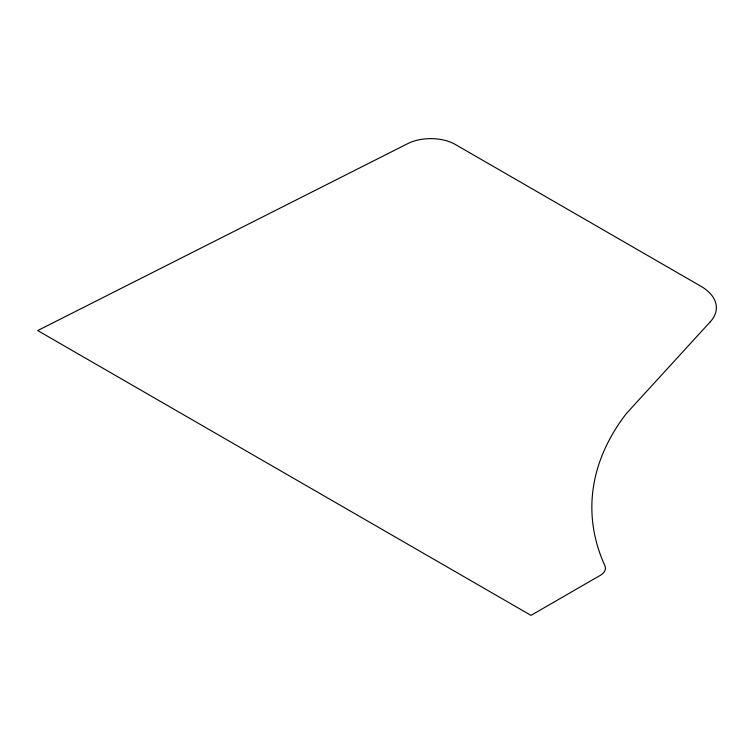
<?xml version="1.0" encoding="UTF-8"?>
<svg xmlns="http://www.w3.org/2000/svg" width="754" height="754" viewBox="0 0 754 754"><rect width="100%" height="100%" fill="white"/><g stroke="black" fill="none" stroke-linecap="round" stroke-linejoin="round"><path stroke-width="1.13" d="M710.296 321.788L626.404 413.512A399.375 230.573 0 0 0 604.727 565.387A17.436 10.066 0 0 1 600.325 575.34L531.005 615.368L37.7 330.563L407.782 143.609A34.882 20.141 0 0 1 455.416 144.523L701.022 286.322A52.318 30.207 0 0 1 710.296 321.788"/></g></svg>
